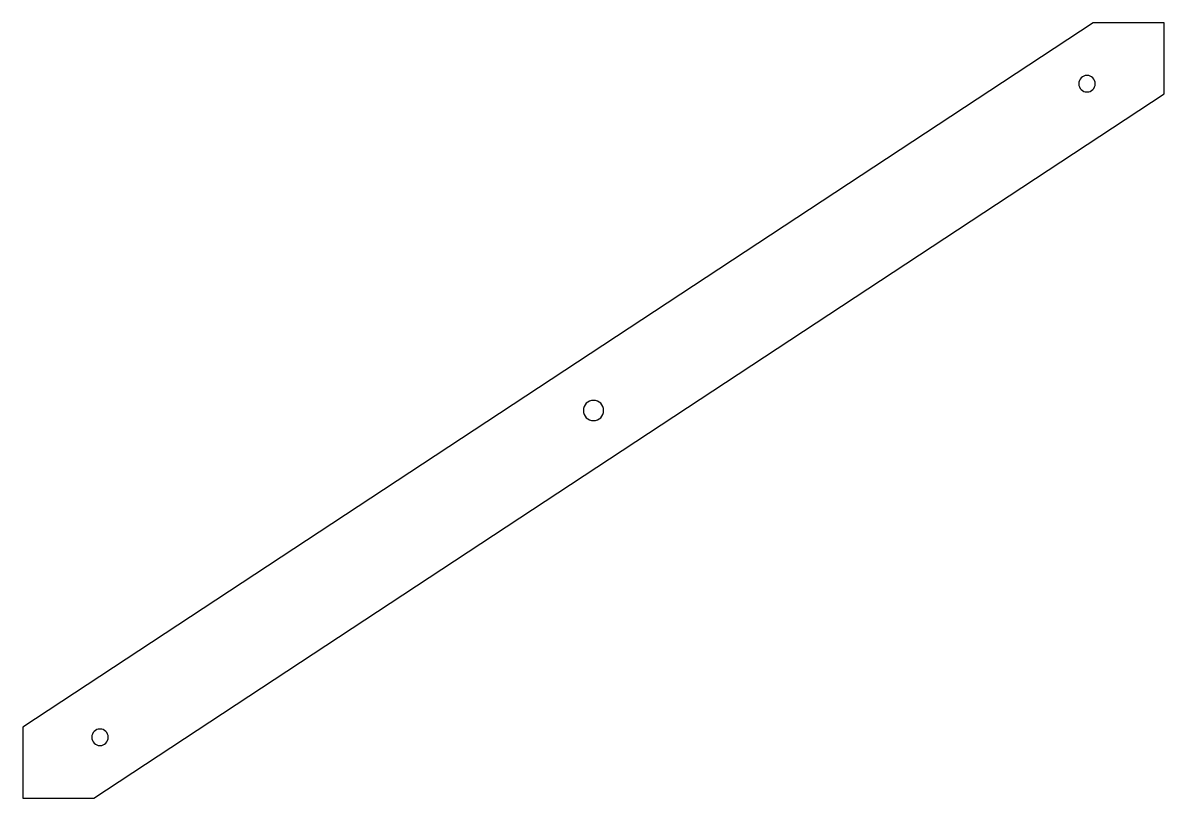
# Model space of a CAD drawing. Extents: x 18 to 299, y -242 to -52.
import ezdxf

# ---------------------------------------------------------------- set-up
doc = ezdxf.new("R2010")
doc.units = 0
doc.layers.add('DEFAULT', color=7, linetype='CONTINUOUS')

msp = doc.modelspace()

# ---------------------------------------------------------------- linework, layer by layer
at = {"layer": 'DEFAULT'}
msp.add_lwpolyline([(18, -242.5), (35.48, -242.5), (299, -68.98), (299, -51.5), (281.52, -51.5), (18, -225.02)], close=True, dxfattribs=at)
at = {"layer": 'DEFAULT', "extrusion": (0, 0, -1)}
for centre, radius in [((-280, -66.5, -95.5), 2.04), ((-158.5, -147, -95.5), 2.5), ((-37, -227.5, -95.5), 2.04)]:
    msp.add_circle(centre, radius, dxfattribs=at)

doc.saveas('drawing.dxf')
